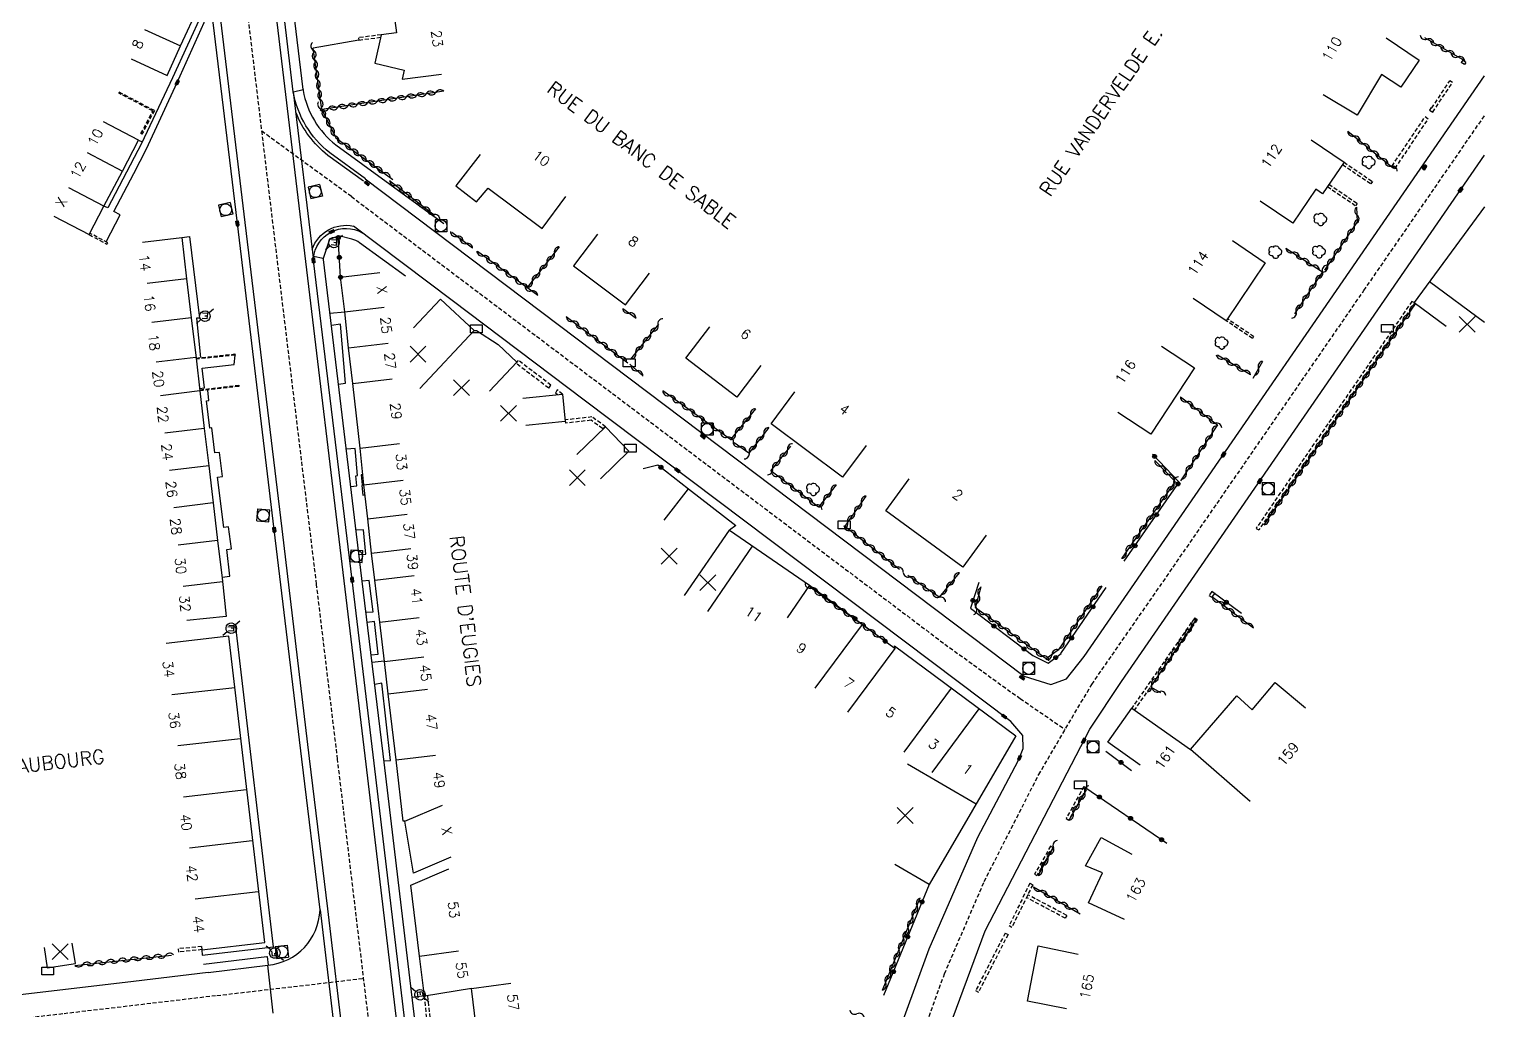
# Model space of a CAD drawing. Header units: millimetres. Extents: x 115000 to 116001, y 121000 to 122001.
# Drawn here: x 115816.5 to 116000.8, y 121084 to 121207.6 of the extents above; entities that cross this region are included whole.
import ezdxf
from ezdxf.enums import TextEntityAlignment as Align

# ---------------------------------------------------------------- set-up
doc = ezdxf.new("R2010")
doc.units = ezdxf.units.MM
doc.linetypes.add('DASHED', pattern=[0.75, 0.5, -0.25])
doc.layers.get('0').update_dxf_attribs({"linetype": 'CONTINUOUS'})
for name, color, linetype in [('W0001', 6, 'DASHED'), ('W0008', 7, 'CONTINUOUS'), ('W0100', 7, 'CONTINUOUS'), ('W0105', 7, 'CONTINUOUS'), ('W0112', 1, 'DASHED'), ('W0300', 7, 'CONTINUOUS'), ('W0310', 3, 'CONTINUOUS'), ('W0322', 7, 'CONTINUOUS'), ('W0334', 7, 'CONTINUOUS'), ('W0400', 7, 'CONTINUOUS'), ('W0420', 7, 'CONTINUOUS'), ('W0471', 7, 'CONTINUOUS'), ('W0989', 7, 'CONTINUOUS'), ('W0991', 7, 'CONTINUOUS'), ('W1102', 7, 'CONTINUOUS'), ('W1471', 7, 'CONTINUOUS')]:
    doc.layers.add(name, color=color, linetype=linetype)
doc.styles.get("Standard").update_dxf_attribs({"font": 'romans.shx', "width": 0.85})

# ---------------------------------------------------------------- blocks, each defined once
blk = doc.blocks.new('t310o')
at = {"color": 0, "linetype": 'Continuous'}
for centre, start, end in [((-0.5, 0.38), 216.8699, 323.1304), ((0.5, -0.37), 36.8699, 143.1303)]:
    blk.add_arc(centre, 0.625, start, end, dxfattribs=at)
blk = doc.blocks.new('t322o')
at = {"color": 0, "linetype": 'Continuous'}
for radius in [0.25, 0.15]:
    blk.add_circle((0, 0), radius, dxfattribs=at)
blk = doc.blocks.new('T1471')
at = {"color": 0, "linetype": 'Continuous', "flags": 128}
blk.add_lwpolyline([(-0.75, -0.5), (-0.75, 0.5), (0.75, 0.5), (0.75, -0.5), (-0.75, -0.5)], dxfattribs=at)
blk = doc.blocks.new('t991o')
at = {"color": 0, "linetype": 'Continuous'}
for p, q in [((-1, 1), (1, -1)), ((-1, -1), (1, 1))]:
    blk.add_line(p, q, dxfattribs=at)
blk = doc.blocks.new('T400')
for p, q in [((-0.15, 0.3), (0.15, 0.3)), ((-0.15, -0.25), (-0.15, 0.3)), ((-0.15, 0.15), (0.15, 0.15)), ((-0.15, 0), (0.15, 0)), ((0.15, 0.3), (0.15, -0.25)), ((-0.15, -0.15), (0.15, -0.15)), ((-0.15, -0.25), (-0.15, -0.3)), ((-0.15, -0.3), (0.15, -0.3)), ((0.15, -0.3), (0.15, -0.25))]:
    blk.add_line(p, q)
blk = doc.blocks.new('T471')
for p, q in [((-0.333334, 0.333334), (-0.333334, -0.333334)), ((-0.333334, 0.333334), (0.333334, 0.333334)), ((-0.333334, 0), (0, 0)), ((0.500001, 0.500001), (1.000002, 1.000002)), ((-0.500001, -0.500001), (-1.000002, -1.000002)), ((-0.333334, -0.333334), (0.333334, -0.333334))]:
    blk.add_line(p, q)
blk.add_ellipse((0, 0), major_axis=(0.471405, 0.471405), ratio=1, start_param=5.4977871438, end_param=11.780972451)
blk = doc.blocks.new('T420')
for p, q in [((0.75, 0.75), (-0.75, 0.75)), ((-0.75, 0.75), (-0.75, -0.75)), ((0.75, 0.75), (0.75, -0.75)), ((0.75, -0.75), (-0.75, -0.75))]:
    blk.add_line(p, q)
blk.add_ellipse((0, 0), major_axis=(-0.53, 0.53), ratio=1, start_param=3.926991, end_param=10.210176)
blk = doc.blocks.new('T300')
for p, q in [((-0.8, 0.51), (-0.86, 0.34)), ((-0.86, 0.34), (-0.86, 0.17)), ((-0.86, 0.17), (-0.74, 0.06)), ((-0.69, 0.63), (-0.8, 0.51)), ((-0.8, -0.06), (-0.74, 0.06)), ((-0.74, 0.06), (-0.69, 0.11)), ((-0.57, 0.69), (-0.69, 0.63)), ((-0.46, 0.69), (-0.57, 0.69)), ((-0.29, 0.63), (-0.46, 0.69)), ((-0.29, 0.63), (-0.17, 0.74)), ((-0.23, 0.57), (-0.29, 0.63)), ((-0.17, 0.74), (-0.06, 0.8)), ((-0.06, 0.8), (0.06, 0.8)), ((0.06, 0.8), (0.23, 0.74)), ((0.23, 0.74), (0.34, 0.63)), ((0.34, 0.63), (0.4, 0.51)), ((0.46, 0.46), (0.34, 0.46)), ((0.4, 0.51), (0.4, 0.46)), ((0.57, 0.4), (0.46, 0.46)), ((0.57, 0.4), (0.69, 0.29)), ((0.69, 0.29), (0.74, 0.17)), ((0.74, 0.06), (0.69, -0.17)), ((0.74, 0.17), (0.74, 0.06)), ((-0.8, -0.17), (-0.8, -0.06)), ((-0.8, -0.23), (-0.8, -0.17)), ((-0.74, -0.34), (-0.8, -0.23)), ((-0.69, -0.4), (-0.74, -0.34)), ((-0.51, -0.46), (-0.69, -0.4)), ((-0.4, -0.46), (-0.51, -0.46)), ((-0.4, -0.46), (-0.34, -0.46)), ((-0.34, -0.46), (-0.34, -0.4)), ((-0.34, -0.51), (-0.34, -0.46)), ((-0.29, -0.63), (-0.34, -0.51)), ((-0.17, -0.74), (-0.29, -0.63)), ((-0.06, -0.8), (-0.17, -0.74)), ((0.06, -0.8), (-0.06, -0.8)), ((0.17, -0.74), (0.06, -0.8)), ((0.23, -0.69), (0.17, -0.74)), ((0.29, -0.46), (0.23, -0.46)), ((0.29, -0.63), (0.23, -0.69)), ((0.46, -0.4), (0.29, -0.46)), ((0.34, -0.51), (0.29, -0.63)), ((0.34, -0.51), (0.34, -0.46)), ((0.57, -0.34), (0.46, -0.4)), ((0.63, -0.29), (0.57, -0.34)), ((0.69, -0.17), (0.63, -0.29))]:
    blk.add_line(p, q)

msp = doc.modelspace()

# ---------------------------------------------------------------- linework, layer by layer
at = {"layer": 'W0001'}
msp.add_lwpolyline([(115869.22, 121000), (115864.77, 121037.03), (115860.11, 121075.71), (115855.36, 121115.59), (115852.71, 121137.66), (115847.84, 121177.91), (115844.1, 121209.1), (115842.47, 121222.59), (115836.34, 121273.66), (115831.21, 121316.33), (115830.35, 121323.57), (115829.35, 121331.95), (115827.26, 121350.11, -0.193961), (115832.79, 121374.85)], format="xyb", dxfattribs=at)
for points in [[(115909.98, 121000), (115914.83, 121021.52), (115920.06, 121044.84), (115924.74, 121065.44), (115927.92, 121077.53), (115931.9, 121088.54), (115936.9, 121100.18), (115943.78, 121113.66), (115950.46, 121125.02), (115959.03, 121137.34), (115984.78, 121174.66), (116000, 121196.72)], [(115857.11, 121186.5), (115845.82, 121194.73)], [(115857.1, 121186.5), (115931.92, 121130.1), (115941.44, 121123.22), (115947.12, 121119.34)], [(115626.76, 121169.32), (115644.1, 121169.15), (115647.92, 121167.95), (115654.66, 121167.56), (115664.8, 121159.26), (115682.05, 121146.79), (115702.35, 121132.15), (115732.09, 121110.69), (115748.51, 121098.81), (115771.52, 121082.01), (115775.87, 121079.11), (115794.87, 121080.53), (115820.87, 121083.54), (115840.13, 121085.82)], [(115840.14, 121085.8), (115858.65, 121087.96)]]:
    msp.add_lwpolyline(points, dxfattribs=at)
at = {"layer": 'W0008', "flags": 128}
msp.add_lwpolyline([(115587.28, 121549.33), (115624.23, 121567.79), (115642.45, 121576.79), (115645.64, 121578.49), (115646.06, 121576.75, -0.001962), (115650.12, 121558.48, -0.003583), (115652.23, 121548.45, -0.000001), (115655.3, 121533.37, -0.000001), (115657, 121525, -0.000046), (115660.51, 121507.68, -0.002211), (115660.58, 121507.32, -0.422754), (115660.47, 121507.16, 0.208548), (115660.18, 121506.97, 0.09945), (115660.05, 121506.66, 0.093579), (115660.05, 121506.31), (115662.61, 121490.88)], format="xyb", dxfattribs=at)
at = {"layer": 'W0008'}
for points in [[(115858.9, 121188.72), (115854.38, 121192.01, -0.184105), (115849.78, 121199.71), (115846.97, 121223.13), (115840.84, 121274.2), (115835.72, 121316.72), (115834.83, 121324.11), (115833.83, 121332.48), (115831.73, 121350.74, -0.182765), (115835.75, 121371.14), (115847.46, 121389.24), (115861.64, 121411.09), (115870.42, 121425.31), (115884.91, 121444.21), (115893.91, 121455.33), (115895.1, 121456.51, -0.198646), (115905.93, 121454.97), (115909.36, 121453.01)], [(115839.05, 121088.71), (115846.57, 121089.61, 0.375743), (115853.15, 121096.59), (115850.84, 121115.57), (115847.38, 121144.52), (115842.73, 121183.11), (115838.22, 121220.61), (115831.9, 121273.24), (115827.65, 121308.65), (115825.88, 121323.03), (115824.23, 121336.49), (115824.04, 121337.55), (115823.87, 121338.4, 0.499309), (115815.91, 121341.85), (115814.31, 121340.62), (115808.66, 121335.67)], [(115873.78, 121000), (115869.27, 121037.57), (115864.61, 121076.25), (115859.86, 121116.13), (115857.2, 121138.2), (115852.33, 121178.45), (115852.31, 121178.72, -0.543993), (115858.47, 121181.95, -0.543993)]]:
    msp.add_lwpolyline(points, format="xyb", dxfattribs=at)
for points in [[(115858.82, 121188.72), (115889.87, 121165.34), (115941.93, 121126.03), (115945.3, 121124.98), (115947.26, 121125.7), (115949.52, 121128.55), (116000, 121201.7)], [(115912.94, 121000), (115925.91, 121057.94), (115927.02, 121062.93), (115930.63, 121076.73), (115937.01, 121093.96), (115950.22, 121119.37), (115954.22, 121125.37), (116000, 121191.73)], [(115907.06, 121000), (115921.55, 121064.45), (115925.39, 121079.12), (115929.94, 121091.7), (115936.08, 121105.74), (115941.18, 121115.36), (115941.81, 121116.95), (115941.75, 121118.57), (115940.24, 121120.35), (115886.44, 121160.86), (115869.83, 121173.39), (115857.35, 121182.79)], [(115799.6, 121084.07), (115829.64, 121087.62), (115839.03, 121088.76)]]:
    msp.add_lwpolyline(points, dxfattribs=at)
at = {"layer": 'W0100'}
for points in [[(115829.32, 121203.85), (115833.87, 121201.77), (115835.57, 121205.49), (115837.85, 121210.45), (115837.57, 121210.57), (115837.52, 121210.45), (115836.53, 121210.9), (115835.83, 121217.04), (115830.94, 121219.27), (115828.87, 121214.72)], [(115867.35, 121210.89), (115862.39, 121210.27), (115862.78, 121207.14), (115860.87, 121206.89), (115860.08, 121203.3), (115863.74, 121202.45), (115863.51, 121201.32), (115868.47, 121201.94)], [(115987.58, 121206.49), (115991.73, 121203.71), (115989.45, 121200.29), (115986.98, 121201.9), (115983.94, 121196.78), (115979.64, 121199.33)], [(115819.59, 121184.02), (115824.03, 121181.71), (115825.89, 121185.29), (115828.23, 121189.72), (115830.27, 121193.62), (115825.83, 121195.94)], [(115978.14, 121193.65), (115982.27, 121190.83), (115979.56, 121186.86), (115978.72, 121187.43), (115975.83, 121183.14), (115971.68, 121185.93)], [(115873.35, 121191.81), (115870.28, 121187.87), (115872.87, 121185.85), (115874.34, 121187.57), (115881.18, 121182.49), (115884.16, 121186.51)], [(116000, 121185.2), (115991.13, 121173.14), (115995.16, 121170.18)], [(115830.75, 121180.77), (115835.72, 121181.36), (115836.33, 121176.15), (115836.9, 121171.23), (115837.51, 121166.15), (115838.01, 121162), (115838.56, 121157.26), (115839.11, 121152.55), (115839.66, 121147.88), (115840.22, 121143.16), (115840.8, 121138.42), (115841.32, 121133.59), (115836.35, 121133.06)], [(115888.12, 121181.78), (115885.11, 121177.79), (115891.66, 121172.84), (115894.68, 121176.83)], [(115968.19, 121180.96), (115972.34, 121178.17), (115967.41, 121170.85), (115963.26, 121173.64)], [(115869.66, 121103.25), (115864.93, 121101.23), (115863.86, 121107.78), (115863.64, 121107.78), (115862.74, 121115.51), (115861.73, 121123.84), (115861.26, 121127.89), (115860.68, 121132.87), (115860.04, 121138.15), (115859.66, 121141.57), (115859.18, 121145.9), (115858.69, 121150.16), (115858.22, 121154.79), (115857.28, 121162.93), (115856.76, 121167.43), (115856.27, 121171.96), (115855.74, 121176.34), (115860.7, 121176.93)], [(115864.93, 121169.94), (115868.36, 121173.58), (115872.59, 121169.6), (115872.9, 121169.63), (115875.6, 121167.85), (115877.95, 121165.61), (115874.5, 121161.99)], [(115908.72, 121165.21), (115905.69, 121161.23), (115899.27, 121166.12), (115902.3, 121170.1)], [(115959.24, 121167.65), (115963.42, 121164.9), (115957.9, 121156.55), (115953.73, 121159.3)], [(115878.74, 121161.08), (115883.72, 121161.58), (115884.06, 121158.16), (115879.08, 121157.66)], [(115922.02, 121155.13), (115919.02, 121151.13), (115910.03, 121157.87), (115913.03, 121161.87)], [(115885.55, 121153.99), (115889.14, 121157.48), (115892.1, 121154.43), (115888.52, 121150.94)], [(115937.15, 121143.81), (115934.2, 121139.77), (115924.48, 121146.9), (115927.43, 121150.93)], [(115896.56, 121145.7), (115899.61, 121149.66), (115905.6, 121145.05), (115904.77, 121144.45), (115914.87, 121137.53), (115912.04, 121133.41)], [(115838.25, 121091.57), (115846.18, 121092.48), (115841.66, 121131.08), (115833.73, 121130.17)], [(115925.65, 121129.54), (115925.57, 121129.86), (115940.88, 121118.53), (115929.95, 121099.8), (115925.63, 121102.32)], [(115956.56, 121114.85), (115952.48, 121117.73), (115955.5, 121122.02), (115962.89, 121116.82), (115968.74, 121123.56), (115970.7, 121121.79), (115973.58, 121125.26), (115977.43, 121122.08)], [(115954.58, 121095.37), (115950.04, 121097.47), (115951.8, 121101.28), (115949.69, 121102.13), (115951.64, 121105.73), (115955.52, 121103.61)], [(115878.37, 121071.97), (115873.41, 121071.29), (115872.54, 121077.6), (115872.62, 121077.61), (115872.05, 121081.73), (115872.83, 121081.83), (115872.24, 121086.67), (115866.31, 121085.7), (115865.68, 121090.74), (115864.61, 121099.72), (115869.4, 121101.77)], [(115818.35, 121091.84), (115818.76, 121089.3), (115822.33, 121089.84), (115821.91, 121092.38)], [(115947.27, 121084.14), (115942.36, 121085.09), (115943.72, 121092.08), (115948.75, 121091)]]:
    msp.add_lwpolyline(points, dxfattribs=at)
at = {"layer": 'W0105'}
for points in [[(115858.56, 121151.45), (115858.33, 121151.42), (115858.46, 121150.15), (115858.69, 121150.17)], [(115858.69, 121150.13), (115858.41, 121150.1), (115858.55, 121148.88), (115858.83, 121148.91)]]:
    msp.add_lwpolyline(points, dxfattribs=at)
at = {"layer": 'W0112'}
for p, q in [((115997.24, 121203.7), (115997.06, 121203.42)), ((115997.64, 121203.42), (115997.24, 121203.7)), ((115995.94, 121200.87), (115995.61, 121201.09)), ((115993.24, 121197.73), (115993.04, 121197.38)), ((115988.32, 121190.33), (115992.49, 121196.56)), ((115982.08, 121190.53), (115985.66, 121188.1)), ((115982.27, 121190.83), (115985.84, 121188.4)), ((115988.32, 121190.33), (115988.71, 121190.04)), ((115980.17, 121187.76), (115983.74, 121185.35)), ((115985.84, 121188.4), (115985.66, 121188.1)), ((115991.18, 121173.1), (115971.52, 121144.49)), ((115970.87, 121168.85), (115967.57, 121171.09)), ((115878.14, 121165.86), (115877.85, 121165.49)), ((115881.98, 121162.35), (115877.85, 121165.49)), ((115883.08, 121161.51), (115882.84, 121161.73)), ((115884.05, 121158.34), (115884.09, 121157.94)), ((115888.77, 121157.27), (115889.16, 121157.49)), ((115971.17, 121144.68), (115971.52, 121144.49)), ((115965.96, 121136.5), (115965.58, 121135.99)), ((115965.62, 121136.72), (115965.96, 121136.5)), ((115963.77, 121133.18), (115955.83, 121121.79)), ((115963.44, 121133.41), (115963.77, 121133.18)), ((115949.81, 121111.94), (115947.57, 121107.9)), ((115949.47, 121112.16), (115949.81, 121111.94)), ((115945.57, 121104.46), (115943.54, 121100.93)), ((115942.66, 121099.94), (115940.04, 121094.61)), ((115943.01, 121099.76), (115940.4, 121094.43)), ((115942.66, 121099.94), (115943.01, 121099.76)), ((115943.25, 121101.1), (115943.54, 121100.93)), ((115947.11, 121095.54), (115942.21, 121098.15)), ((115947.3, 121095.89), (115942.4, 121098.5)), ((115947.3, 121095.89), (115947.11, 121095.54)), ((115940.04, 121094.61), (115940.4, 121094.43)), ((115838.22, 121091.98), (115838.26, 121091.58)), ((115939.54, 121093.67), (115939.9, 121093.49)), ((115835.25, 121091.68), (115835.29, 121091.28)), ((115935.82, 121086.41), (115936.18, 121086.23))]:
    msp.add_line(p, q, dxfattribs=at)
for points in [[(115860.87, 121206.89), (115858.02, 121206.53), (115858.06, 121206.23), (115860.8, 121206.58)], [(115997.64, 121203.42), (115997.46, 121203.15), (115997.06, 121203.42)], [(115993.04, 121197.38), (115993.45, 121197.14), (115995.94, 121200.87)], [(115993.24, 121197.73), (115993.33, 121197.67), (115995.61, 121201.09)], [(115827.8, 121199.7), (115832.26, 121197.36), (115830.7, 121194.37), (115830.57, 121194.44), (115832.06, 121197.29), (115827.73, 121199.57)], [(115988.71, 121190.04), (115992.88, 121196.27), (115992.49, 121196.56)], [(115980.37, 121188.05), (115983.94, 121185.63), (115983.74, 121185.35)], [(115824.03, 121181.71), (115826.28, 121180.5), (115826.38, 121180.68), (115824.12, 121181.89)], [(115991.18, 121173.1), (115990.83, 121173.29), (115971.17, 121144.68)], [(115970.87, 121168.85), (115970.71, 121168.61), (115967.41, 121170.85)], [(115837.51, 121166.15), (115842.42, 121166.66), (115842.44, 121166.51), (115837.53, 121166)], [(115881.98, 121162.35), (115882.27, 121162.73), (115878.14, 121165.86)], [(115837.99, 121162.15), (115842.89, 121162.73), (115842.91, 121162.58), (115838.01, 121162)], [(115883.72, 121161.58), (115883.06, 121162.16), (115882.84, 121161.73)], [(115889.16, 121157.49), (115887.44, 121158.72), (115884.05, 121158.34)], [(115888.77, 121157.27), (115887.34, 121158.3), (115884.09, 121157.94)], [(115965.62, 121136.72), (115965.24, 121136.21), (115965.58, 121135.99)], [(115963.44, 121133.41), (115955.5, 121122.02)], [(115949.47, 121112.16), (115947.24, 121108.13), (115947.57, 121107.9)], [(115945.57, 121104.46), (115945.27, 121104.62), (115943.25, 121101.1)], [(115838.22, 121091.98), (115835.25, 121091.68)], [(115939.54, 121093.67), (115935.82, 121086.41)], [(115939.9, 121093.49), (115936.18, 121086.23)], [(115838.26, 121091.58), (115835.29, 121091.28)], [(115866.7, 121085.75), (115867.08, 121082.31), (115866.69, 121082.26), (115866.31, 121085.7)]]:
    msp.add_lwpolyline(points, dxfattribs=at)
at = {"layer": 'W0310'}
for p, q in [((115997.49, 121203.6), (115992.46, 121206.5)), ((115982.75, 121194.73), (115988.49, 121190.1)), ((115861.93, 121188.53), (115867.57, 121184.14)), ((115872.39, 121179.99), (115869.78, 121181.96)), ((115880.6, 121174.02), (115872.99, 121179.58)), ((115883.32, 121180.17), (115879.28, 121175.04)), ((115884.2, 121171.38), (115891.96, 121165.55)), ((115891.31, 121172.39), (115893.02, 121171.19)), ((115972.19, 121145.12), (115991.28, 121172.98)), ((115892.34, 121166.02), (115895.85, 121170.4)), ((115970.48, 121164.05), (115966.31, 121166.5)), ((115971.97, 121165.73), (115970.75, 121163.57)), ((115893.85, 121163.89), (115892.22, 121165.37)), ((115924.45, 121130.43), (115914.84, 121137.35)), ((115951.75, 121137.4), (115946.22, 121129.32)), ((115970.85, 121132.09), (115965.6, 121136.07)), ((115947.6, 121107.9), (115949.81, 121111.74)), ((115943.71, 121100.93), (115945.64, 121104.46)), ((115943.13, 121099.48), (115948.98, 121096.1)), ((115924.08, 121086.49), (115928.84, 121098.11)), ((115822.25, 121089.6), (115834.42, 121090.9))]:
    msp.add_line(p, q, dxfattribs=at)
for points in [[(115853.39, 121197.46), (115852.29, 121205.19)], [(115868.74, 121199.79), (115853.39, 121197.46), (115855.14, 121193.91), (115862.35, 121188.66)], [(115983.85, 121185.17), (115983.92, 121183.3), (115979.79, 121177.23)], [(115974.94, 121180.01), (115979.55, 121177.01), (115976.04, 121171.74)], [(115908.06, 121159.75), (115904.9, 121155.88), (115896.37, 121162.02)], [(115961.64, 121161.24), (115966.3, 121157.75), (115961.63, 121150.66)], [(115909.72, 121157.39), (115907.21, 121154.17), (115905.36, 121155.47)], [(115918.21, 121150.16), (115916.01, 121147.35), (115909.98, 121151.94), (115912.5, 121155.04)], [(115958.4, 121153.24), (115960.98, 121150.6), (115954.24, 121140.94)], [(115921.99, 121148.75), (115919.32, 121144.95), (115926.2, 121139.55)], [(115933.76, 121139.07), (115931.21, 121136), (115927.26, 121138.74)], [(115946.26, 121129.39), (115944.71, 121128.24), (115935.82, 121134.68), (115936.52, 121137.36)], [(115963.61, 121133.2), (115957.86, 121124.7), (115959.12, 121123.99)]]:
    msp.add_lwpolyline(points, dxfattribs=at)
at = {"layer": 'W0322'}
for p, q in [((115914.87, 121137.53), (115925.65, 121129.54)), ((115946.58, 121128.91), (115952.27, 121137.21)), ((115969.33, 121133.95), (115965.62, 121136.72)), ((115952.25, 121116.6), (115955.47, 121114.18)), ((115949.47, 121112.16), (115959.91, 121104.99)), ((115929.95, 121099.8), (115924.21, 121085.78))]:
    msp.add_line(p, q, dxfattribs=at)
for points in [[(115855.74, 121176.34), (115855.45, 121181.34)], [(115954.56, 121140.54), (115961.49, 121150.5), (115958.11, 121154.03)], [(115893.91, 121152.24), (115895.76, 121152.68), (115899.61, 121149.66)], [(115936.21, 121137.85), (115935.15, 121134.62), (115943.02, 121128.64), (115944.97, 121127.7), (115946.59, 121128.9)]]:
    msp.add_lwpolyline(points, dxfattribs=at)
at = {"layer": 'W0334'}
for p, q in [((115849.78, 121199.71), (115852.33, 121178.45)), ((115830.27, 121193.62), (115830.73, 121193.4)), ((115859.71, 121127.8), (115861.25, 121127.98))]:
    msp.add_line(p, q, dxfattribs=at)
for points in [[(115872.77, 121000), (115868.28, 121037.45), (115863.61, 121076.13), (115858.86, 121116.01), (115856.21, 121138.08), (115851.34, 121178.33), (115847.6, 121209.52), (115845.98, 121223.01), (115839.84, 121274.08), (115834.72, 121316.75), (115833.84, 121323.99), (115832.83, 121332.36), (115830.74, 121350.6, -0.117635), (115831.7, 121364.68), (115832.66, 121364.38)], [(115849.79, 121199.7), (115851.01, 121199.99), (115851.02, 121199.89, 0.182814), (115855.14, 121193.01), (115868.75, 121183.09)], [(115858.61, 121188.44), (115854.14, 121191.69, -0.133092), (115850.09, 121197.15)], [(115852.16, 121179.88, -0.373189), (115857.35, 121182.79, -0.373189)], [(115863.92, 121176.46), (115858.13, 121180.68, 0.093859), (115857.16, 121181.14), (115855.52, 121181.57), (115854.36, 121181.07), (115853.56, 121178.71), (115852.34, 121178.96)], [(115875.04, 121000), (115870.51, 121037.72), (115865.85, 121076.39), (115861.1, 121116.28), (115858.44, 121138.35), (115853.58, 121178.58), (115853.56, 121178.71, -0.570741)], [(115838.45, 121089.74), (115846.45, 121090.7, 0.002031), (115846.5, 121090.71), (115846.63, 121089.61)]]:
    msp.add_lwpolyline(points, format="xyb", dxfattribs=at)
for points in [[(115865.75, 121000), (115861.27, 121037.3), (115856.55, 121076.55), (115856.19, 121079.34), (115854.14, 121096.71), (115851.84, 121115.69), (115848.38, 121144.64), (115843.72, 121183.23), (115839.21, 121220.73), (115832.89, 121273.36), (115828.65, 121308.77), (115826.88, 121323.25), (115825.22, 121336.64), (115825.02, 121337.75), (115824.84, 121338.63), (115823.87, 121338.4)], [(115851.01, 121199.99), (115848.2, 121223.37), (115842.07, 121274.44), (115836.89, 121316.9)], [(115826.19, 121180.78), (115827.94, 121184.18), (115827.15, 121184.62), (115829.67, 121189.42), (115831.26, 121192.51), (115835.14, 121200.86), (115838.52, 121208.43), (115838.35, 121209.7), (115834.54, 121201.46), (115830.63, 121193.19), (115826.38, 121185.07), (115825.89, 121185.29)], [(115858.06, 121206.23), (115852.29, 121205.19)], [(115835.72, 121181.36), (115836.68, 121181.49), (115837.96, 121171.18), (115837.57, 121171.17), (115838.09, 121166.21)], [(115854.4, 121171.8), (115856.27, 121171.98)], [(115855.48, 121162.86), (115856.34, 121162.97), (115855.71, 121170.42), (115854.58, 121170.27)], [(115837.97, 121162.31), (115838.58, 121162.41), (115838.3, 121164.88), (115842.31, 121165.33), (115842.44, 121166.53)], [(115840.79, 121138.53), (115841.79, 121138.65), (115841.38, 121142.02), (115841.99, 121142.1), (115841.62, 121144.88), (115841.01, 121144.8), (115840.24, 121151.12), (115840.87, 121151.2), (115840.47, 121154.26), (115839.88, 121154.19), (115839.49, 121157.34), (115839.24, 121157.31), (115838.84, 121160.75), (115839.13, 121160.79), (115839, 121162.12)], [(115857.04, 121149.95), (115857.81, 121150.05), (115857.65, 121151.32), (115857.89, 121151.35), (115857.59, 121154.74), (115856.47, 121154.65)], [(115858.08, 121141.38), (115858.94, 121141.44), (115858.62, 121144.51), (115857.7, 121144.46)], [(115858.95, 121134.1), (115859.84, 121134.16), (115859.35, 121138.11), (115858.48, 121138.03)], [(115859.6, 121128.73), (115860.5, 121128.84), (115860.01, 121132.95), (115859.11, 121132.82)], [(115838.25, 121091.57), (115838.27, 121090.89), (115847.3, 121091.92), (115842.55, 121132.28), (115841.53, 121132.21)], [(115861.21, 121115.37), (115862.04, 121115.43), (115860.94, 121125.18), (115860.05, 121125.02)], [(115853.15, 121096.59), (115855.21, 121079.1)], [(115847.24, 121083.57), (115846.57, 121089.61)], [(115866.29, 121085.76), (115864.75, 121085.56)]]:
    msp.add_lwpolyline(points, dxfattribs=at)
at = {"layer": 'W1102'}
for p, q in [((115831.03, 121207.57), (115835.57, 121205.49)), ((115823.8, 121192.04), (115828.23, 121189.72)), ((115825.89, 121185.29), (115821.46, 121187.61)), ((115836.33, 121176.15), (115831.37, 121175.55)), ((116000, 121170.65), (115993.05, 121175.76)), ((115836.9, 121171.23), (115831.94, 121170.64)), ((115856.27, 121171.96), (115861.23, 121172.55)), ((115872.59, 121169.6), (115865.74, 121162.32)), ((115856.76, 121167.43), (115861.73, 121168.02)), ((115837.47, 121166.21), (115832.5, 121165.62)), ((115838.01, 121162), (115833.04, 121161.4)), ((115857.28, 121162.93), (115862.25, 121163.53)), ((115838.56, 121157.26), (115833.6, 121156.67)), ((115858.22, 121154.79), (115863.18, 121155.39)), ((115839.11, 121152.55), (115834.15, 121151.96)), ((115858.69, 121150.16), (115863.65, 121150.75)), ((115839.66, 121147.88), (115834.7, 121147.28)), ((115859.18, 121145.9), (115864.14, 121146.49)), ((115899.12, 121136.21), (115904.77, 121144.45)), ((115840.22, 121143.16), (115835.26, 121142.56)), ((115859.66, 121141.57), (115864.62, 121142.16)), ((115902.04, 121134.2), (115907.7, 121142.45)), ((115860.04, 121138.15), (115865.01, 121138.74)), ((115840.84, 121137.95), (115835.88, 121137.35)), ((115860.68, 121132.87), (115865.64, 121133.46)), ((115915.6, 121124.54), (115921.55, 121132.57)), ((115919.7, 121121.5), (115925.65, 121129.54)), ((115861.26, 121127.89), (115866.22, 121128.48)), ((115834.47, 121123.74), (115842.4, 121124.64)), ((115861.73, 121123.84), (115866.69, 121124.43)), ((115926.82, 121116.49), (115932.77, 121124.54)), ((115930.34, 121113.9), (115936.28, 121121.94)), ((115835.2, 121117.3), (115843.14, 121118.21)), ((115862.74, 121115.51), (115867.71, 121116.1)), ((115970.44, 121110.27), (115962.89, 121116.82)), ((115927.24, 121114.98), (115935.87, 121109.94)), ((115835.94, 121110.86), (115843.88, 121111.77)), ((115863.86, 121107.78), (115868.6, 121109.8)), ((115836.68, 121104.42), (115844.61, 121105.33)), ((115837.42, 121097.98), (115845.35, 121098.89)), ((115865.68, 121090.74), (115870.63, 121091.42)), ((115872.24, 121086.67), (115877.19, 121087.35))]:
    msp.add_line(p, q, dxfattribs=at)

# ---------------------------------------------------------------- block references
at = {"layer": 'W0300'}
for p in [(115985.41, 121190.81), (115979.33, 121183.61), (115973.65, 121179.49), (115979.15, 121179.53), (115966.86, 121168.03), (115915.36, 121149.58)]:
    msp.add_blockref('T300', p, dxfattribs=at)
at = {"layer": 'W0310'}
for p, rotation in [((115992.73, 121206.35), 150.0483861407522), ((115994.03, 121205.6), 150.0483861407522), ((115852.33, 121204.93), 98.06993502774237), ((115852.5, 121203.69), 98.06993502774237), ((115995.33, 121204.85), 150.0483861407522), ((115996.63, 121204.1), 150.0483861407522), ((115852.68, 121202.44), 98.06993502774237), ((115852.86, 121201.2), 98.06993502774237), ((115853.03, 121199.95), 98.06993502774237), ((115853.21, 121198.7), 98.06993502774237), ((115860.35, 121198.51), 188.618733066822), ((115861.59, 121198.7), 188.618733066822), ((115862.82, 121198.89), 188.618733066822), ((115864.06, 121199.08), 188.618733066822), ((115865.3, 121199.26), 188.618733066822), ((115866.53, 121199.45), 188.618733066822), ((115867.77, 121199.64), 188.618733066822), ((115853.35, 121197.53), 296.285578247056), ((115854.17, 121197.58), 188.618733066822), ((115853.9, 121196.41), 296.285578247056), ((115855.41, 121197.77), 188.618733066822), ((115856.65, 121197.95), 188.618733066822), ((115857.88, 121198.14), 188.618733066822), ((115859.12, 121198.33), 188.618733066822), ((115854.46, 121195.29), 296.285578247056), ((115855.01, 121194.17), 296.285578247056), ((115856.15, 121193.18), 323.9154323572563), ((115983.53, 121194.1), 321.0889333601689), ((115984.7, 121193.16), 321.0889333601689), ((115857.16, 121192.44), 323.9154323572563), ((115858.17, 121191.7), 323.9154323572563), ((115859.18, 121190.97), 323.9154323572563), ((115985.87, 121192.21), 321.0889333601689), ((115987.03, 121191.27), 321.0889333601689), ((115860.19, 121190.23), 323.9154323572563), ((115861.2, 121189.49), 323.9154323572563), ((115988.2, 121190.33), 321.0889333601689), ((115862.72, 121187.91), 322.105945095799), ((115863.91, 121186.99), 322.105945095799), ((115865.09, 121186.07), 322.105945095799), ((115866.27, 121185.15), 322.105945095799), ((115867.46, 121184.23), 322.105945095799), ((115983.89, 121184.17), 272.0553691929258), ((115870.4, 121181.49), 142.878131021812), ((115982.72, 121181.54), 235.7603376374408), ((115983.56, 121182.78), 235.7603376374408), ((115871.59, 121180.59), 142.878131021812), ((115981.88, 121180.3), 235.7603376374408), ((115873.73, 121179.04), 143.8256252538222), ((115874.94, 121178.15), 143.8256252538222), ((115881.77, 121178.2), 231.7131212377718), ((115882.7, 121179.38), 231.7131212377718), ((115975.78, 121179.46), 326.9541761909913), ((115977.04, 121178.65), 326.9541761909913), ((115978.3, 121177.83), 326.9541761909913), ((115980.19, 121177.82), 235.7603376374408), ((115981.03, 121179.06), 235.7603376374408), ((115876.15, 121177.27), 143.8256252538222), ((115877.37, 121176.38), 143.8256252538222), ((115879.91, 121175.85), 231.7131212377718), ((115880.85, 121177.03), 231.7131212377718), ((115978.72, 121175.76), 236.3300600128289), ((115979.55, 121177.01), 236.3300600128289), ((115878.58, 121175.5), 143.8256252538222), ((115879.79, 121174.61), 143.8256252538222), ((115977.89, 121174.51), 236.3300600128289), ((115977.06, 121173.26), 236.3300600128289), ((115885, 121170.78), 323.1124399153038), ((115892.13, 121171.82), 325.0057503417997), ((115895.77, 121170.31), 51.30506576153225), ((115976.23, 121172.01), 236.3300600128289), ((115989.71, 121170.7), 55.58043722106303), ((115990.56, 121171.93), 55.58043722106303), ((115886.2, 121169.88), 323.1124399153038), ((115887.4, 121168.98), 323.1124399153038), ((115894.84, 121169.14), 51.30506576153225), ((115988.86, 121169.46), 55.58043722106303), ((115888.6, 121168.08), 323.1124399153038), ((115889.8, 121167.18), 323.1124399153038), ((115892.96, 121166.8), 51.30506576153225), ((115893.9, 121167.97), 51.30506576153225), ((115987.17, 121166.98), 55.58043722106303), ((115988.01, 121168.22), 55.58043722106303), ((115891, 121166.28), 323.1124399153038), ((115967.03, 121166.07), 149.5909595889749), ((115968.33, 121165.31), 149.5909595889749), ((115971.48, 121164.86), 240.4813430349262), ((115986.32, 121165.74), 55.58043722106303), ((115893.11, 121164.56), 137.7858957216159), ((115969.62, 121164.55), 149.5909595889749), ((115984.62, 121163.27), 55.58043722106303), ((115985.47, 121164.51), 55.58043722106303), ((115897.19, 121161.42), 144.2569994445704), ((115983.78, 121162.03), 55.58043722106303), ((115898.41, 121160.55), 144.2569994445704), ((115899.62, 121159.67), 144.2569994445704), ((115962.44, 121160.64), 323.1063567356417), ((115963.64, 121159.74), 323.1063567356417), ((115982.08, 121159.56), 55.58043722106303), ((115982.93, 121160.8), 55.58043722106303), ((115900.84, 121158.8), 144.2569994445704), ((115902.06, 121157.92), 144.2569994445704), ((115906.48, 121157.81), 230.819378552632), ((115907.43, 121158.98), 230.819378552632), ((115964.84, 121158.84), 323.1063567356417), ((115966.04, 121157.94), 323.1063567356417), ((115981.23, 121158.32), 55.58043722106303), ((115903.28, 121157.04), 144.2569994445704), ((115904.49, 121156.17), 144.2569994445704), ((115905.53, 121156.65), 230.819378552632), ((115909.11, 121156.6), 232.1042368647854), ((115964.83, 121155.51), 236.6228730545493), ((115965.65, 121156.76), 236.6228730545493), ((115979.54, 121155.85), 55.58043722106303), ((115980.38, 121157.08), 55.58043722106303), ((115906.05, 121154.98), 144.824988337567), ((115907.26, 121154.24), 232.1042368647854), ((115908.18, 121155.42), 232.1042368647854), ((115912.1, 121154.55), 50.87496396266265), ((115964, 121154.26), 236.6228730545493), ((115978.69, 121154.61), 55.58043722106303), ((115910.21, 121152.22), 50.87496396266265), ((115911.15, 121153.38), 50.87496396266265), ((115959.1, 121152.53), 314.287980806575), ((115963.18, 121153.01), 236.6228730545493), ((115976.99, 121152.13), 55.58043722106303), ((115977.84, 121153.37), 55.58043722106303), ((115910.88, 121151.25), 142.7233277295128), ((115912.08, 121150.34), 142.7233277295128), ((115960.15, 121151.45), 314.287980806575), ((115960.81, 121150.35), 235.0427551022376), ((115962.35, 121151.75), 236.6228730545493), ((115976.15, 121150.9), 55.58043722106303), ((115913.27, 121149.43), 142.7233277295128), ((115914.47, 121148.53), 142.7233277295128), ((115916.66, 121148.19), 231.9177595095904), ((115917.59, 121149.37), 231.9177595095904), ((115959.95, 121149.12), 235.0427551022376), ((115974.45, 121148.42), 55.58043722106303), ((115975.3, 121149.66), 55.58043722106303), ((115915.66, 121147.62), 142.7233277295128), ((115920.55, 121146.7), 234.8341687187572), ((115921.42, 121147.93), 234.8341687187572), ((115958.23, 121146.66), 235.0427551022376), ((115959.09, 121147.89), 235.0427551022376), ((115973.6, 121147.18), 55.58043722106303), ((115919.69, 121145.48), 234.8341687187572), ((115957.37, 121145.43), 235.0427551022376), ((115972.75, 121145.95), 55.58043722106303), ((115919.99, 121144.42), 321.8210448103338), ((115921.17, 121143.49), 321.8210448103338), ((115955.65, 121142.97), 235.0427551022376), ((115956.51, 121144.2), 235.0427551022376), ((115922.35, 121142.57), 321.8210448103338), ((115923.53, 121141.64), 321.8210448103338), ((115954.79, 121141.74), 235.0427551022376), ((115924.71, 121140.71), 321.8210448103338), ((115925.89, 121139.79), 321.8210448103338), ((115927.51, 121138.57), 145.198555709927), ((115928.74, 121137.72), 145.198555709927), ((115932.16, 121137.15), 230.2365492328015), ((115933.12, 121138.31), 230.2365492328015), ((115915.12, 121137.15), 144.2829906592526), ((115916.33, 121136.27), 144.2829906592526), ((115917.55, 121135.4), 144.2829906592526), ((115929.97, 121136.86), 145.198555709927), ((115931.21, 121136), 145.198555709927), ((115936.22, 121136.23), 75.41061084445857), ((115950.34, 121135.34), 235.6149963892372), ((115951.18, 121136.57), 235.6149963892372), ((115966.47, 121135.41), 142.7891779117395), ((115918.77, 121134.52), 144.2829906592526), ((115919.99, 121133.64), 144.2829906592526), ((115935.84, 121134.77), 75.41061084445857), ((115936.96, 121133.86), 144.0826912026048), ((115949.49, 121134.1), 235.6149963892372), ((115967.66, 121134.51), 142.7891779117395), ((115968.86, 121133.6), 142.7891779117395), ((115921.2, 121132.77), 144.2829906592526), ((115922.42, 121131.89), 144.2829906592526), ((115938.17, 121132.98), 144.0826912026048), ((115939.39, 121132.1), 144.0826912026048), ((115947.79, 121131.62), 235.6149963892372), ((115948.64, 121132.86), 235.6149963892372), ((115963.05, 121132.37), 235.9116707387565), ((115970.05, 121132.69), 142.7891779117395), ((115923.64, 121131.02), 144.2829906592526), ((115940.6, 121131.22), 144.0826912026048), ((115941.82, 121130.34), 144.0826912026048), ((115946.95, 121130.38), 235.6149963892372), ((115961.37, 121129.88), 235.9116707387565), ((115962.21, 121131.13), 235.9116707387565), ((115943.03, 121129.46), 144.0826912026048), ((115944.25, 121128.58), 144.0826912026048), ((115945.45, 121128.79), 216.7266767715357), ((115960.53, 121128.64), 235.9116707387565), ((115958.85, 121126.16), 235.9116707387565), ((115959.69, 121127.4), 235.9116707387565), ((115958.01, 121124.92), 235.9116707387565), ((115958.94, 121124.09), 330.3484741603057), ((115949.59, 121111.37), 60.14925379890131), ((115948.85, 121110.07), 60.14925379890131), ((115948.1, 121108.77), 60.14925379890131), ((115945.63, 121104.44), 61.27715389368104), ((115944.91, 121103.12), 61.27715389368104), ((115944.19, 121101.81), 61.27715389368104), ((115943.99, 121098.98), 329.9731978902809), ((115928.43, 121097.13), 67.74797938400363), ((115945.29, 121098.23), 329.9731978902809), ((115946.59, 121097.48), 329.9731978902809), ((115947.89, 121096.73), 329.9731978902809), ((115927.87, 121095.74), 67.74797938400363), ((115926.73, 121092.97), 67.74797938400363), ((115927.3, 121094.35), 67.74797938400363), ((115926.16, 121091.58), 67.74797938400363), ((115824.73, 121089.86), 6.09732196203419), ((115826.22, 121090.02), 6.09732196203419), ((115827.72, 121090.18), 6.09732196203419), ((115829.21, 121090.34), 6.09732196203419), ((115830.7, 121090.5), 6.09732196203419), ((115832.19, 121090.66), 6.09732196203419), ((115833.68, 121090.82), 6.09732196203419), ((115925.59, 121090.19), 67.74797938400363), ((115823.24, 121089.7), 6.09732196203419), ((115924.46, 121087.41), 67.74797938400363), ((115925.03, 121088.8), 67.74797938400363), ((115920.86, 121083.5), 153.8304931848197)]:
    msp.add_blockref('t310o', p, dxfattribs=dict(at, rotation=rotation))
at = {"layer": 'W0322'}
for p, rotation in [((115855.45, 121181.33), 93.3445020579661), ((115855.59, 121178.83), 93.3445020579661), ((115855.74, 121176.34), 93.3445020579661), ((115896.14, 121152.38), 321.9071351418395), ((115958.38, 121153.74), 133.805508538479), ((115961.34, 121150.29), 55.17709160724966), ((115958.63, 121146.39), 55.17709160724966), ((115955.92, 121142.49), 55.17709160724966), ((115916.77, 121136.12), 323.4630770954076), ((115935.47, 121135.59), 251.8374024374151), ((115950.61, 121134.79), 55.54262151637228), ((115967.43, 121135.37), 143.2539001269896), ((115920.59, 121133.29), 323.4630770954076), ((115938.12, 121132.37), 322.7497952857885), ((115924.41, 121130.46), 323.4630770954076), ((115947.92, 121130.87), 55.54262151637228), ((115941.91, 121129.49), 322.7497952857885), ((115945.92, 121128.4), 36.58558995952506), ((115954.15, 121115.17), 323.1330372060479), ((115951.43, 121110.82), 325.4914083065401), ((115955.35, 121108.13), 325.4914083065401), ((115959.26, 121105.44), 325.4914083065401), ((115929.05, 121097.6), 247.7434222285171), ((115927.25, 121093.2), 247.7434222285171), ((115925.46, 121088.81), 247.7434222285171)]:
    msp.add_blockref('t322o', p, dxfattribs=dict(at, rotation=rotation))
at = {"layer": 'W0400'}
for p, rotation in [((115835.14, 121200.86), 152.1313637329961), ((115992.41, 121190.18), 144.9567457627598), ((115859.07, 121188.16), 52.4652114972186), ((115996.97, 121187.34), 145.7453174126587), ((115842.73, 121183.11), 6.680422767746924), ((115854.65, 121182.08), 115.0739864168619), ((115852.33, 121178.45), 186.8339741462897), ((115901.44, 121156.22), 52.74349918406517), ((115967.08, 121153.99), 325.4503360407637), ((115898.21, 121152), 52.71132181614013), ((115971.64, 121150.63), 145.5863594189103), ((115847.38, 121144.52), 6.816390332481586), ((115857.2, 121138.2), 186.8543289874118), ((115941.68, 121125.84), 54.98546658016757), ((115939.42, 121120.97), 53.07396660723671), ((115949.45, 121117.9), 151.6668442257568), ((115941.36, 121115.78), 338.6646589905765)]:
    msp.add_blockref('T400', p, dxfattribs=dict(at, rotation=rotation))
at = {"layer": 'W0420'}
for p, rotation in [((115852.54, 121187.12), 13.1387024420879), ((115841.26, 121184.84), 13.1387024420879), ((115846, 121146.32), 175.778342040553), ((115857.76, 121141.18), 175.778342040553), ((115848.34, 121091.3), 96.43063910817799)]:
    msp.add_blockref('T420', p, dxfattribs=dict(at, rotation=rotation))
for p in [(115868.4, 121182.82), (115901.97, 121157.17), (115972.69, 121149.66), (115942.51, 121127.03), (115950.62, 121117.12)]:
    msp.add_blockref('T420', p, dxfattribs=at)
at = {"layer": 'W0471'}
for p, rotation in [((115854.91, 121180.71), 175.778342040553), ((115838.63, 121171.44), 175.778342040553), ((115841.96, 121132.09), 175.778342040553), ((115847.45, 121091.15), 96.43063910817799), ((115865.76, 121085.89), 277.4278141177691)]:
    msp.add_blockref('T471', p, dxfattribs=dict(at, rotation=rotation))
at = {"layer": 'W0991', "rotation": 90}
for p in [(115997.8, 121170.4), (115865.51, 121166.65), (115870.98, 121162.41), (115876.92, 121159.18), (115885.6, 121151.07), (115897.17, 121141.18), (115902.05, 121137.83), (115926.92, 121108.49)]:
    msp.add_blockref('t991o', p, dxfattribs=at)
at = {"layer": 'W0991'}
msp.add_blockref('t991o', (115820.37, 121091.33), dxfattribs=at)
at = {"layer": 'W1471'}
for p in [(115872.86, 121169.84), (115987.73, 121169.89), (115892.13, 121165.53), (115892.28, 121154.78), (115919.24, 121145.12), (115949.05, 121112.34), (115818.8, 121088.89)]:
    msp.add_blockref('T1471', p, dxfattribs=at)

# ---------------------------------------------------------------- texts
at = {"layer": 'W0989'}
for s, rotation, p in [('RUE VANDERVELDE E.', 55.4002, (115951.63, 121197.25)), ('RUE DU BANC DE SABLE', 322.9922, (115893.67, 121191.77)), ("ROUTE D'EUGIES", 276.8188, (115871.5, 121134.22)), ('RUE DU FAUBOURG', 6.6078, (115814.71, 121114.65))]:
    msp.add_text(s, height=1.75, rotation=rotation, dxfattribs=at).set_placement(p, align=Align.MIDDLE)
at = {"layer": 'W0991'}
for s, rotation, p in [('8', 65.3795, (115830.17, 121205.71)), ('23', 277.098, (115867.91, 121206.41)), ('110', 59.3619, (115980.74, 121205.1)), ('10', 62.4303, (115824.82, 121193.99)), ('10', 323.4656, (115881.05, 121191.31)), ('112', 56.0195, (115973.1, 121191.61)), ('12', 62.142, (115822.63, 121189.83)), ('X', 62.5399, (115820.52, 121185.81)), ('8', 322.9376, (115892.67, 121180.84)), ('14', 276.6912, (115831.06, 121178.16)), ('114', 56.0381, (115963.86, 121178.11)), ('X', 276.8813, (115860.97, 121174.74)), ('16', 276.6507, (115831.65, 121173.09)), ('25', 276.2444, (115861.48, 121170.28)), ('6', 322.6952, (115906.83, 121169.16)), ('18', 276.4252, (115832.22, 121168.13)), ('27', 276.5572, (115861.99, 121165.77)), ('116', 56.5655, (115954.7, 121164.41)), ('20', 277.2958, (115832.77, 121163.51)), ('29', 276.5803, (115862.72, 121159.46)), ('22', 276.6498, (115833.32, 121159.03)), ('4', 323.1464, (115919.29, 121159.68)), ('24', 276.6697, (115833.87, 121154.31)), ('33', 275.7653, (115863.42, 121153.07)), ('26', 276.7136, (115834.42, 121149.62)), ('35', 276.5862, (115863.9, 121148.62)), ('2', 323.7717, (115933.57, 121148.91)), ('28', 276.8057, (115834.98, 121144.92)), ('37', 276.3055, (115864.38, 121144.32)), ('30', 276.7608, (115835.57, 121139.96)), ('39', 276.4365, (115864.82, 121140.45)), ('41', 276.8328, (115865.33, 121136.1)), ('32', 276.289, (115836.11, 121135.2)), ('11', 325.5465, (115907.83, 121133.87)), ('43', 276.6526, (115865.93, 121130.97)), ('9', 323.4624, (115913.86, 121129.56)), ('34', 277.3882, (115834.05, 121126.94)), ('45', 276.6025, (115866.46, 121126.46)), ('7', 323.463, (115919.81, 121125.15)), ('5', 323.5139, (115925.14, 121121.47)), ('36', 277.3882, (115834.79, 121120.5)), ('47', 276.9523, (115867.2, 121120.27)), ('3', 323.5149, (115930.53, 121117.48)), ('161', 54.848, (115959.71, 121115.85)), ('159', 50.3978, (115975.2, 121116.24)), ('38', 277.3882, (115835.53, 121114.07)), ('1', 323.5146, (115934.83, 121114.31)), ('49', 278.0711, (115868.15, 121112.95)), ('40', 277.3882, (115836.26, 121107.63)), ('X', 279.2254, (115869.13, 121106.53)), ('42', 277.3882, (115837, 121101.19)), ('163', 61.576, (115956.01, 121099.09)), ('53', 276.7822, (115870.02, 121096.6)), ('44', 277.3882, (115837.83, 121094.78)), ('55', 279.27, (115871.03, 121088.98)), ('165', 78.9727, (115949.85, 121086.93)), ('57', 276.9685, (115877.49, 121084.93))]:
    msp.add_text(s, height=1.25, rotation=rotation, dxfattribs=at).set_placement(p, align=Align.MIDDLE)

doc.saveas('drawing.dxf')
